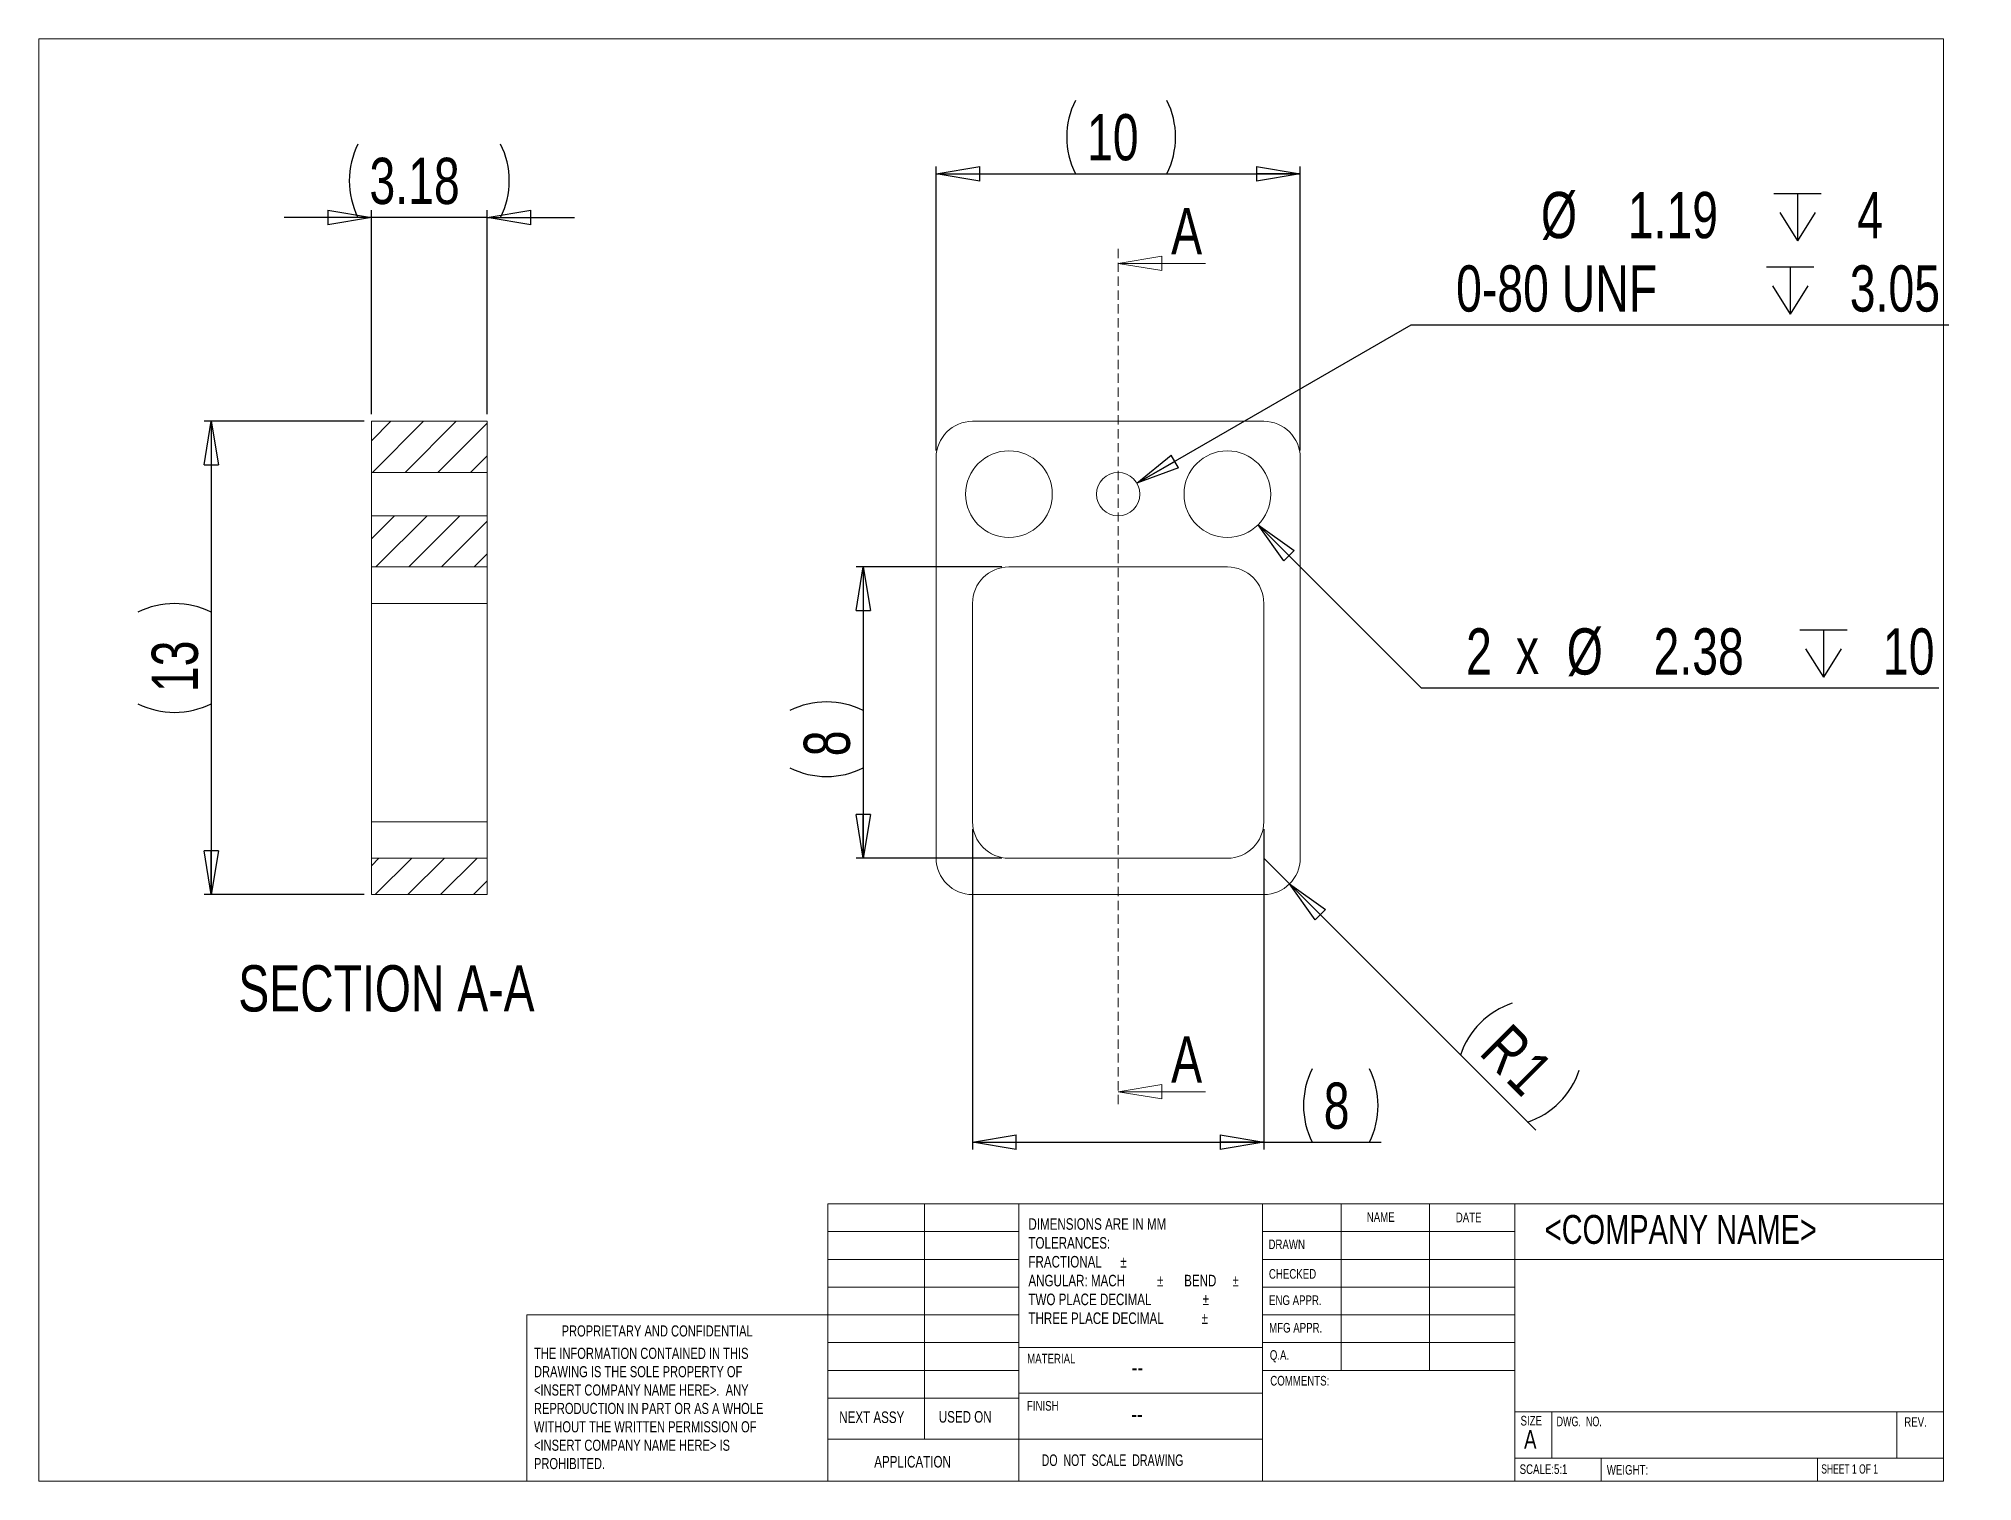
# Model space of a CAD drawing. Header units: millimetres. Extents: x 8 to 274, y 10 to 208.
import ezdxf

# ---------------------------------------------------------------- set-up
doc = ezdxf.new("R2010")
doc.units = ezdxf.units.MM
doc.linetypes.add('HIDDEN', pattern=[1.905, 1.27, -0.635])
doc.layers.add('FORMAT', color=7, linetype='Continuous')
doc.styles.add('SLDTEXTSTYLE0', font='TXT', dxfattribs={"width": 0.75})
doc.styles.add('SLDTEXTSTYLE1', font='TXT', dxfattribs={"width": 0.694444})
doc.styles.add('SLDTEXTSTYLE2', font='TXT', dxfattribs={"width": 0.684783})
doc.styles.add('SLDTEXTSTYLE3', font='TXT', dxfattribs={"width": 0.6875})
doc.dimstyles.new('SLDDIMSTYLE0', dxfattribs={"dimtxt": 6.35, "dimasz": 5.9944, "dimexe": 0, "dimexo": 0.0625, "dimgap": 1.5875, "dimtad": 1, "dimtoh": 1, "dimlfac": 0.2, "dimrnd": 1e-09, "dimzin": 12, "dimdsep": 46, "dimtxsty": 'SLDTEXTSTYLE0', "dimblk1": 'CLOSED', "dimblk2": 'CLOSED', "dimsah": 1, "dimcen": 0.09, "dimadec": 0, "dimazin": 0, "dimtfac": 1, "dimtofl": 0, "dimtmove": 0, "dimatfit": 3, "dimldrblk": 'CLOSED', "dimfxl": 1, "dimtolj": 1, "dimtzin": 12, "dimarcsym": 0})
doc.dimstyles.new('SLDDIMSTYLE1', dxfattribs={"dimtxt": 6.35, "dimasz": 5.9944, "dimexe": 0, "dimexo": 0.0625, "dimgap": 1.5875, "dimtad": 1, "dimtoh": 1, "dimlfac": 0.2, "dimrnd": 1e-09, "dimzin": 12, "dimdsep": 46, "dimtxsty": 'SLDTEXTSTYLE0', "dimblk1": 'CLOSED', "dimblk2": 'CLOSED', "dimsah": 1, "dimcen": 0.09, "dimadec": 0, "dimazin": 0, "dimtfac": 1, "dimtofl": 0, "dimtmove": 0, "dimatfit": 3, "dimldrblk": 'CLOSED', "dimfxl": 1, "dimtolj": 1, "dimtzin": 12, "dimarcsym": 0})
doc.dimstyles.new('SLDDIMSTYLE2', dxfattribs={"dimtxt": 6.35, "dimasz": 5.9944, "dimexe": 0, "dimexo": 0.0625, "dimgap": 1.5875, "dimtad": 0, "dimtih": 1, "dimtoh": 1, "dimlfac": 0.2, "dimrnd": 1e-09, "dimzin": 12, "dimdsep": 46, "dimtxsty": 'SLDTEXTSTYLE0', "dimblk1": 'CLOSED', "dimblk2": 'CLOSED', "dimsah": 1, "dimcen": 0.09, "dimadec": 0, "dimazin": 0, "dimtfac": 1, "dimtofl": 0, "dimtmove": 0, "dimatfit": 3, "dimldrblk": 'CLOSED', "dimfxl": 1, "dimtolj": 1, "dimtzin": 12, "dimarcsym": 0})
doc.dimstyles.new('SLDDIMSTYLE3', dxfattribs={"dimtxt": 6.35, "dimasz": 5.9944, "dimexe": 0, "dimexo": 0.0625, "dimgap": 1.5875, "dimtad": 0, "dimtih": 1, "dimtoh": 1, "dimdec": 0, "dimlfac": 0.2, "dimrnd": 1e-09, "dimzin": 12, "dimdsep": 46, "dimtxsty": 'SLDTEXTSTYLE0', "dimblk1": 'CLOSED', "dimblk2": 'CLOSED', "dimsah": 1, "dimcen": 0.09, "dimadec": 0, "dimazin": 0, "dimtfac": 1, "dimtofl": 0, "dimtmove": 0, "dimatfit": 3, "dimldrblk": 'CLOSED', "dimfxl": 1, "dimtolj": 1, "dimtzin": 12, "dimarcsym": 0})
doc.dimstyles.new('SLDDIMSTYLE4', dxfattribs={"dimtxt": 6.35, "dimasz": 5.9944, "dimexe": 0, "dimexo": 0.0625, "dimgap": 1.5875, "dimtad": 1, "dimtoh": 1, "dimlfac": 0.2, "dimrnd": 1e-09, "dimzin": 12, "dimdsep": 46, "dimtxsty": 'SLDTEXTSTYLE0', "dimblk1": 'CLOSED', "dimblk2": 'CLOSED', "dimsah": 1, "dimcen": 0.09, "dimadec": 0, "dimazin": 0, "dimtfac": 1, "dimtofl": 0, "dimtmove": 0, "dimatfit": 3, "dimldrblk": 'CLOSED', "dimfxl": 1, "dimtolj": 1, "dimtzin": 12, "dimarcsym": 0})

# ---------------------------------------------------------------- blocks, each defined once
blk = doc.blocks.new('SW_NOTE_0')
at = {"color": 0, "linetype": 'Continuous', "lineweight": 0, "attachment_point": 1, "style": 'SLDTEXTSTYLE0'}
for s, insert, char_height in [('DIMENSIONS ARE IN MM', (0, 2.05), 1.5875), ('TOLERANCES:', (0, -0.54), 1.5875), ('FRACTIONAL', (0, -3.13), 1.587), ('%%p', (12.64, -3.13), 1.587), ('ANGULAR: MACH', (0, -5.72), 1.5875), ('%%p', (17.67, -5.72), 1.587), ('     BEND ', (19.18, -5.72), 1.587), ('%%p', (28.03, -5.72), 1.587), ('TWO PLACE DECIMAL    ', (0, -8.3), 1.5875), ('%%p', (23.92, -8.3), 1.587), ('THREE PLACE DECIMAL  ', (0, -10.89), 1.5875), ('%%p', (23.78, -10.89), 1.587)]:
    blk.add_mtext(s, dxfattribs=dict(at, insert=insert, char_height=char_height))
blk = doc.blocks.new('SW_NOTE_1')
at = {"color": 0, "linetype": 'Continuous', "lineweight": 0, "char_height": 1.524, "attachment_point": 1, "style": 'SLDTEXTSTYLE0'}
for s, insert in [('THE INFORMATION CONTAINED IN THIS', (0, 1.96)), ('DRAWING IS THE SOLE PROPERTY OF', (0, -0.56)), ('<INSERT COMPANY NAME HERE>.  ANY ', (0, -3.08)), ('REPRODUCTION IN PART OR AS A WHOLE', (0, -5.61)), ('WITHOUT THE WRITTEN PERMISSION OF', (0, -8.13)), ('<INSERT COMPANY NAME HERE> IS ', (0, -10.66)), ('PROHIBITED.', (0, -13.18))]:
    blk.add_mtext(s, dxfattribs=dict(at, insert=insert))
blk = doc.blocks.new('_CLOSED')
at = {"color": 0, "linetype": 'ByBlock', "lineweight": -2}
for p, q in [((-1, 0.166667), (0, 0)), ((-1, 0.166667), (-1, -0.166667)), ((0, 0), (-1, -0.166667)), ((0, 0), (-1, 0))]:
    blk.add_line(p, q, dxfattribs=at)
blk = doc.blocks.new('*D4')
at = {"layer": 'FORMAT'}
for p, q in [((140.65, 135.53), (120.65, 135.53)), ((121.64, 135.53), (121.64, 95.53)), ((140.65, 95.53), (120.65, 95.53))]:
    blk.add_line(p, q, dxfattribs=at)
for centre, start, end in [((116.6, 105.73), 63.4349, 116.5651), ((116.6, 118.02), 243.4349, 296.5651)]:
    blk.add_arc(centre, 11.27, start, end, dxfattribs=at)
at = {"layer": 'FORMAT', "xscale": 5.9944, "yscale": 5.9944}
for p, rotation in [((121.64, 135.53, -7.44), 90), ((121.64, 95.53, -7.44), 270)]:
    blk.add_blockref('_CLOSED', p, dxfattribs=dict(at, rotation=rotation))
at = {"layer": 'FORMAT', "insert": (113.45, 109.53), "char_height": 6.35, "attachment_point": 1, "rotation": 90, "style": 'SLDTEXTSTYLE0'}
blk.add_mtext('8', dxfattribs=at)
blk = doc.blocks.new('*D5')
at = {"layer": 'FORMAT'}
for p, q in [((136.64, 99.54), (136.64, 55.54)), ((176.64, 99.54), (176.64, 55.54)), ((136.64, 56.53), (176.64, 56.53)), ((176.64, 56.53), (192.74, 56.53))]:
    blk.add_line(p, q, dxfattribs=at)
for centre, start, end in [((193.36, 61.57), 153.4349, 206.5651), ((181.07, 61.57), 333.4349, 26.5651)]:
    blk.add_arc(centre, 11.27, start, end, dxfattribs=at)
at = {"layer": 'FORMAT', "xscale": 5.9944, "yscale": 5.9944, "rotation": 180}
blk.add_blockref('_CLOSED', (136.64, 56.53, -7.44), dxfattribs=at)
at = {"layer": 'FORMAT', "xscale": 5.9944, "yscale": 5.9944}
blk.add_blockref('_CLOSED', (176.64, 56.53, -7.44), dxfattribs=at)
at = {"layer": 'FORMAT', "insert": (184.87, 64.72), "char_height": 6.35, "attachment_point": 1, "style": 'SLDTEXTSTYLE0'}
blk.add_mtext('8', dxfattribs=at)
blk = doc.blocks.new('*D6')
at = {"layer": 'FORMAT'}
for q in [(176.64, 95.53), (213.98, 58.19)]:
    blk.add_line((180.18, 92), q, dxfattribs=at)
for centre, start, end in [((214.33, 64.92), 108.4349, 161.5651), ((209.28, 69.98), 288.4349, 341.5651)]:
    blk.add_arc(centre, 11.27, start, end, dxfattribs=at)
at = {"layer": 'FORMAT', "xscale": 5.9944, "yscale": 5.9944, "rotation": 134.9999999975}
blk.add_blockref('_CLOSED', (180.18, 92, -7.44), dxfattribs=at)
at = {"layer": 'FORMAT', "char_height": 6.35, "attachment_point": 1, "rotation": 315, "style": 'SLDTEXTSTYLE0'}
for s, insert in [('R', (210.55, 73.15)), ('1', (214.19, 69.51))]:
    blk.add_mtext(s, dxfattribs=dict(at, insert=insert))
blk = doc.blocks.new('*D7')
at = {"layer": 'FORMAT'}
for p, q in [((131.64, 151.52), (131.64, 190.52)), ((131.64, 189.53), (181.64, 189.53)), ((181.64, 151.52), (181.64, 190.52))]:
    blk.add_line(p, q, dxfattribs=at)
for centre, start, end in [((160.85, 194.57), 153.4349, 206.5651), ((153.25, 194.57), 333.4349, 26.5651)]:
    blk.add_arc(centre, 11.27, start, end, dxfattribs=at)
at = {"layer": 'FORMAT', "xscale": 5.9944, "yscale": 5.9944, "rotation": 180}
blk.add_blockref('_CLOSED', (131.64, 189.53, -7.44), dxfattribs=at)
at = {"layer": 'FORMAT', "xscale": 5.9944, "yscale": 5.9944}
blk.add_blockref('_CLOSED', (181.64, 189.53, -7.44), dxfattribs=at)
at = {"layer": 'FORMAT', "insert": (152.36, 197.72), "char_height": 6.35, "attachment_point": 1, "style": 'SLDTEXTSTYLE0'}
blk.add_mtext('10', dxfattribs=at)
blk = doc.blocks.new('SW_SYMBOL_HOLE_DEPTH')
at = {"layer": 'FORMAT', "color": 0}
for p, q in [((0, 875), (800, 875)), ((400, 875), (400, 75)), ((100, 555), (400, 75)), ((700, 555), (400, 75))]:
    blk.add_line(p, q, dxfattribs=at)
blk = doc.blocks.new('*D8')
at = {"layer": 'FORMAT'}
for p, q in [((159.22, 147.02), (196.88, 168.76)), ((196.88, 168.76), (270.73, 168.76))]:
    blk.add_line(p, q, dxfattribs=at)
at = {"layer": 'FORMAT', "xscale": 0.0081111328, "yscale": 0.0081111328, "zscale": 0.0081111328}
for p in [(246.71, 179.72), (245.7, 169.64)]:
    blk.add_blockref('SW_SYMBOL_HOLE_DEPTH', p, dxfattribs=at)
at = {"layer": 'FORMAT', "xscale": 5.9944, "yscale": 5.9944, "rotation": 209.9993785058}
blk.add_blockref('_CLOSED', (159.22, 147.02, -7.44), dxfattribs=at)
at = {"layer": 'FORMAT', "char_height": 6.35, "attachment_point": 1, "style": 'SLDTEXTSTYLE0'}
for s, insert in [('%%c', (214.71, 187.03)), ('1.19', (226.63, 187.03)), ('4', (258.13, 187.03)), ('0-80 UNF', (203.05, 176.95)), ('3.05', (257.12, 176.95))]:
    blk.add_mtext(s, dxfattribs=dict(at, insert=insert))
blk = doc.blocks.new('*D10')
at = {"layer": 'FORMAT'}
for p, q in [((175.85, 141.32), (198.25, 118.91)), ((198.25, 118.91), (269.36, 118.91))]:
    blk.add_line(p, q, dxfattribs=at)
at = {"layer": 'FORMAT', "xscale": 5.9944, "yscale": 5.9944, "rotation": 134.9900889805}
blk.add_blockref('_CLOSED', (175.85, 141.32, -7.44), dxfattribs=at)
at = {"layer": 'FORMAT', "xscale": 0.0081111328, "yscale": 0.0081111328, "zscale": 0.0081111328}
blk.add_blockref('SW_SYMBOL_HOLE_DEPTH', (250.25, 119.8), dxfattribs=at)
at = {"layer": 'FORMAT', "char_height": 6.35, "attachment_point": 1, "style": 'SLDTEXTSTYLE0'}
for s, insert in [('2', (204.42, 127.1)), (' x ', (209.49, 127.2)), ('%%c', (218.25, 127.1)), ('2.38', (230.17, 127.1)), ('10', (261.67, 127.1))]:
    blk.add_mtext(s, dxfattribs=dict(at, insert=insert))
blk = doc.blocks.new('*D11')
at = {"layer": 'FORMAT'}
for p, q in [((54.09, 183.53), (42.1, 183.53)), ((54.09, 156.52), (54.09, 184.52)), ((69.96, 183.53), (54.09, 183.53)), ((69.96, 156.52), (69.96, 184.52)), ((69.96, 183.53), (81.95, 183.53))]:
    blk.add_line(p, q, dxfattribs=at)
for centre, start, end in [((62.31, 188.57), 153.4349, 206.5651), ((61.74, 188.57), 333.4349, 26.5651)]:
    blk.add_arc(centre, 11.27, start, end, dxfattribs=at)
at = {"layer": 'FORMAT', "xscale": 5.9944, "yscale": 5.9944}
for p, rotation in [((54.09, 183.53, 13), 360), ((69.96, 183.53, 13), 180)]:
    blk.add_blockref('_CLOSED', p, dxfattribs=dict(at, rotation=rotation))
at = {"layer": 'FORMAT', "insert": (53.81, 191.72), "char_height": 6.35, "attachment_point": 1, "style": 'SLDTEXTSTYLE0'}
blk.add_mtext('3.18', dxfattribs=at)
blk = doc.blocks.new('*D12')
at = {"layer": 'FORMAT'}
for p, q in [((53.1, 155.53), (31.1, 155.53)), ((32.09, 155.53), (32.09, 90.53)), ((53.1, 90.53), (31.1, 90.53))]:
    blk.add_line(p, q, dxfattribs=at)
for centre, start, end in [((27.05, 119.23), 63.4349, 116.5651), ((27.05, 126.83), 243.4349, 296.5651)]:
    blk.add_arc(centre, 11.27, start, end, dxfattribs=at)
at = {"layer": 'FORMAT', "xscale": 5.9944, "yscale": 5.9944}
for p, rotation in [((32.09, 155.53, 13), 90), ((32.09, 90.53, 13), 270)]:
    blk.add_blockref('_CLOSED', p, dxfattribs=dict(at, rotation=rotation))
at = {"layer": 'FORMAT', "insert": (23.9, 118.34), "char_height": 6.35, "attachment_point": 1, "rotation": 90, "style": 'SLDTEXTSTYLE0'}
blk.add_mtext('13', dxfattribs=at)

msp = doc.modelspace()

# ---------------------------------------------------------------- hatches: boundary and pattern name
at = {"linetype": 'Continuous', "lineweight": 0}
h = msp.add_hatch(dxfattribs=at)
h.set_pattern_fill('ANSI31', style=0)
h.paths.add_polyline_path([(69.962, 148.509), (69.962, 155.531), (54.087, 155.531), (54.087, 148.509)], flags=0)
h = msp.add_hatch(dxfattribs=at)
h.set_pattern_fill('ANSI31', style=0)
h.paths.add_polyline_path([(54.087, 142.552), (54.087, 135.531), (69.962, 135.531), (69.962, 142.552)], flags=0)
h = msp.add_hatch(dxfattribs=at)
h.set_pattern_fill('ANSI31', style=0)
h.paths.add_polyline_path([(54.087, 95.531), (54.087, 90.531), (69.962, 90.531), (69.962, 95.531)], flags=0)

# ---------------------------------------------------------------- linework, layer by layer
at = {"color": 8, "linetype": 'Continuous', "lineweight": 0}
for p, q in [((8.38, 208.079), (270, 208.079)), ((8.38, 208.079), (8.38, 9.959)), ((270, 9.959), (270, 208.079)), ((116.775, 9.959), (116.775, 48.059)), ((116.775, 48.059), (143, 48.059)), ((130.027, 48.059), (130.027, 15.736)), ((143, 9.959), (143, 48.059)), ((143, 48.059), (270, 48.059)), ((176.452, 48.059), (176.452, 9.959)), ((187.285, 48.059), (187.285, 25.199)), ((199.377, 48.059), (199.377, 25.199)), ((211.114, 48.059), (211.114, 9.959)), ((116.775, 44.249), (143, 44.249)), ((176.452, 44.249), (211.114, 44.249)), ((116.775, 40.439), (143, 40.439)), ((176.452, 40.439), (270, 40.439)), ((116.775, 36.629), (143, 36.629)), ((176.452, 36.629), (211.114, 36.629)), ((116.775, 32.819), (75.44, 32.819)), ((75.44, 32.819), (75.44, 9.959)), ((116.775, 32.819), (143, 32.819)), ((176.452, 32.819), (211.114, 32.819)), ((116.775, 29.009), (143, 29.009)), ((176.452, 28.314), (143, 28.314)), ((176.452, 29.009), (211.114, 29.009)), ((116.775, 25.199), (143, 25.199)), ((176.452, 25.199), (211.114, 25.199)), ((116.775, 21.389), (143, 21.389)), ((143, 22.086), (176.452, 22.086)), ((211.114, 19.484), (270, 19.484)), ((216.212, 19.484), (216.212, 13.134)), ((263.57, 19.484), (263.57, 13.134)), ((143, 15.736), (116.775, 15.736)), ((143, 15.736), (176.452, 15.736)), ((211.114, 13.134), (270, 13.134)), ((222.99, 13.134), (222.99, 9.959)), ((252.694, 13.134), (252.694, 9.959)), ((270, 9.959), (8.38, 9.959))]:
    msp.add_line(p, q, dxfattribs=at)
at = {"color": 7, "linetype": 'HIDDEN', "lineweight": 0}
msp.add_line((156.64, 179.221), (156.64, 61.469), dxfattribs=at)
at = {"color": 7, "linetype": 'Continuous', "lineweight": 0}
for p, q in [((168.64, 177.221), (156.64, 177.221)), ((168.64, 63.469), (156.64, 63.469))]:
    msp.add_line(p, q, dxfattribs=at)
at = {"color": 7, "linetype": 'Continuous', "lineweight": 15}
for p, q in [((54.087, 148.509), (54.087, 155.531)), ((69.962, 155.531), (54.087, 155.531)), ((69.962, 148.509), (69.962, 155.531)), ((176.64, 155.531), (136.64, 155.531)), ((131.64, 150.531), (131.64, 95.531)), ((181.64, 95.531), (181.64, 150.531)), ((54.087, 148.509), (54.087, 142.552)), ((54.087, 148.509), (69.962, 148.509)), ((69.962, 148.509), (69.962, 142.552)), ((69.962, 142.552), (54.087, 142.552)), ((54.087, 135.531), (54.087, 142.552)), ((69.962, 135.531), (69.962, 142.552)), ((54.087, 135.531), (69.962, 135.531)), ((54.087, 130.531), (54.087, 135.531)), ((69.962, 135.531), (69.962, 130.531)), ((171.64, 135.531), (141.64, 135.531)), ((69.962, 130.531), (54.087, 130.531)), ((54.087, 130.531), (54.087, 100.531)), ((69.962, 130.531), (69.962, 100.531)), ((136.64, 130.531), (136.64, 100.531)), ((176.64, 100.531), (176.64, 130.531)), ((54.087, 100.531), (69.962, 100.531)), ((54.087, 95.531), (54.087, 100.531)), ((69.962, 100.531), (69.962, 95.531)), ((54.087, 90.531), (54.087, 95.531)), ((69.962, 95.531), (54.087, 95.531)), ((69.962, 90.531), (69.962, 95.531)), ((141.64, 95.531), (171.64, 95.531)), ((54.087, 90.531), (69.962, 90.531)), ((136.64, 90.531), (176.64, 90.531))]:
    msp.add_line(p, q, dxfattribs=at)
for centre, radius in [((141.64, 145.531), 5.953), ((171.64, 145.531), 5.953), ((156.64, 145.531), 2.978)]:
    msp.add_circle(centre, radius, dxfattribs=at)
for centre, start, end in [((136.64, 150.531), 90, 180), ((176.64, 150.531), 0, 90), ((141.64, 130.531), 90, 180), ((171.64, 130.531), 0, 90), ((141.64, 100.531), 180, 270), ((171.64, 100.531), 270, 0), ((136.64, 95.531), 180, 270), ((176.64, 95.531), 270, 0)]:
    msp.add_arc(centre, 5, start, end, dxfattribs=at)

# ---------------------------------------------------------------- block references
at = {"color": 7, "linetype": 'Continuous', "lineweight": 0, "xscale": 6, "yscale": 6, "rotation": 180}
for p in [(156.64, 177.221), (156.64, 63.469)]:
    msp.add_blockref('_CLOSED', p, dxfattribs=at)
at = {"color": 8, "linetype": 'Continuous', "lineweight": 0}
for name, p in [('SW_NOTE_0', (144.312, 44.039)), ('SW_NOTE_1', (76.405, 26.339))]:
    msp.add_blockref(name, p, dxfattribs=at)

# ---------------------------------------------------------------- texts
at = {"color": 7, "linetype": 'Continuous', "char_height": 6.35, "attachment_point": 1, "style": 'SLDTEXTSTYLE0'}
for insert in [(163.916, 184.829), (163.916, 71.077)]:
    msp.add_mtext('A', dxfattribs=dict(at, insert=insert))
at = {"color": 8, "linetype": 'Continuous', "lineweight": 0, "attachment_point": 1}
for s, insert, char_height, style in [('NAME', (190.783, 46.911), 1.3229, 'SLDTEXTSTYLE0'), ('DATE', (203.011, 46.86), 1.3229, 'SLDTEXTSTYLE0'), ('<COMPANY NAME>', (215.225, 46.539), 3.96875, 'SLDTEXTSTYLE0'), ('DRAWN', (177.284, 43.166), 1.3229, 'SLDTEXTSTYLE0'), ('CHECKED', (177.345, 39.108), 1.3229, 'SLDTEXTSTYLE0'), ('ENG APPR.', (177.358, 35.491), 1.3229, 'SLDTEXTSTYLE0'), ('PROPRIETARY AND CONFIDENTIAL', (80.202, 31.372), 1.524, 'SLDTEXTSTYLE0'), ('MFG APPR.', (177.37, 31.709), 1.3229, 'SLDTEXTSTYLE0'), ('MATERIAL', (144.138, 27.469), 1.3229, 'SLDTEXTSTYLE0'), ('Q.A.', (177.468, 27.966), 1.3229, 'SLDTEXTSTYLE0'), ('--', (158.494, 26.814), 2.3813, 'SLDTEXTSTYLE0'), ('COMMENTS:', (177.53, 24.437), 1.3229, 'SLDTEXTSTYLE0'), ('NEXT ASSY', (118.333, 19.554), 1.5875, 'SLDTEXTSTYLE0'), ('USED ON', (132.002, 19.608), 1.5875, 'SLDTEXTSTYLE0'), ('FINISH', (144.108, 20.99), 1.3229, 'SLDTEXTSTYLE0'), ('--', (158.43, 20.377), 2.3813, 'SLDTEXTSTYLE0'), ('SIZE', (211.902, 18.948), 1.3229, 'SLDTEXTSTYLE0'), ('DWG.  NO.', (216.854, 18.844), 1.3229, 'SLDTEXTSTYLE1'), ('REV.', (264.605, 18.765), 1.3229, 'SLDTEXTSTYLE0'), ('A', (212.391, 16.996), 2.54, 'SLDTEXTSTYLE0'), ('APPLICATION', (123.137, 13.442), 1.5875, 'SLDTEXTSTYLE0'), ('DO  NOT  SCALE  DRAWING', (146.134, 13.653), 1.5875, 'SLDTEXTSTYLE2'), ('SCALE:5:1', (211.779, 12.288), 1.3229, 'SLDTEXTSTYLE0'), ('WEIGHT:', (223.748, 12.198), 1.3229, 'SLDTEXTSTYLE0'), ('SHEET 1 OF 1', (253.207, 12.293), 1.27, 'SLDTEXTSTYLE3')]:
    msp.add_mtext(s, dxfattribs=dict(at, insert=insert, char_height=char_height, style=style))
at = {"layer": 'FORMAT', "insert": (35.796, 80.83), "char_height": 6.35, "attachment_point": 1, "style": 'SLDTEXTSTYLE0'}
msp.add_mtext('SECTION A-A', dxfattribs=at)

# ---------------------------------------------------------------- dimensions: what is measured, and where the dimension line sits
at = {"layer": 'FORMAT'}
for base, p1, p2, dimstyle, picture, middle in [((181.64, 189.531), (131.64, 150.531), (181.64, 150.531), 'SLDDIMSTYLE0', '*D7', (157.053, 189.531)), ((54.08710788, 183.530594747), (69.96210788, 155.530594747), (54.08710788, 155.530594747), 'SLDDIMSTYLE4', '*D11', (62.02460788, 183.530594747)), ((176.64, 56.531), (136.64, 100.531), (176.64, 100.531), 'SLDDIMSTYLE0', '*D5', (187.214, 56.531))]:
    dim = msp.add_linear_dim(base=base, p1=p1, p2=p2, text='(<>)', dimstyle=dimstyle, dxfattribs=at)
    dim.commit()
    dim.dimension.update_dxf_attribs({"geometry": picture, "text_midpoint": middle, "dimtype": 160})
dim = msp.add_diameter_dim_2p(p1=(154.066, 144.045), p2=(159.219, 147.02), text='<> {\\fGDT;x} 4\\P0-80 UNF  {\\fGDT;x} 3.05\\P', dimstyle='SLDDIMSTYLE2', dxfattribs=at)
dim.commit()
dim.dimension.update_dxf_attribs({"geometry": '*D8', "text_midpoint": (235.305, 178.939), "dimtype": 163})
for base, p1, p2, picture, middle in [((32.087, 90.531), (54.087, 155.531), (54.087, 90.531), '*D12', (32.087, 123.031)), ((121.64, 95.531), (141.64, 135.531), (141.64, 95.531), '*D4', (121.64, 111.875))]:
    dim = msp.add_linear_dim(base=base, p1=p1, p2=p2, angle=90, text='(<>)', dimstyle='SLDDIMSTYLE0', dxfattribs=at)
    dim.commit()
    dim.dimension.update_dxf_attribs({"geometry": picture, "text_midpoint": middle, "dimtype": 160})
dim = msp.add_diameter_dim_2p(p1=(168.779, 148.393), p2=(175.849, 141.32), text='<> x %%c 2.38 {\\fGDT;x} 10\\P', dimstyle='SLDDIMSTYLE3', override={"dimpost": '<>'}, dxfattribs=at)
dim.commit()
dim.dimension.update_dxf_attribs({"geometry": '*D10', "text_midpoint": (235.305, 124.003), "dimtype": 163})
dim = msp.add_radius_dim(center=(176.64, 95.531), mpoint=(180.175, 91.995), text='(<>)', dimstyle='SLDDIMSTYLE1', dxfattribs=at)
dim.commit()
dim.dimension.update_dxf_attribs({"geometry": '*D6', "text_midpoint": (208.461, 63.71), "dimtype": 164})

doc.saveas('drawing.dxf')
